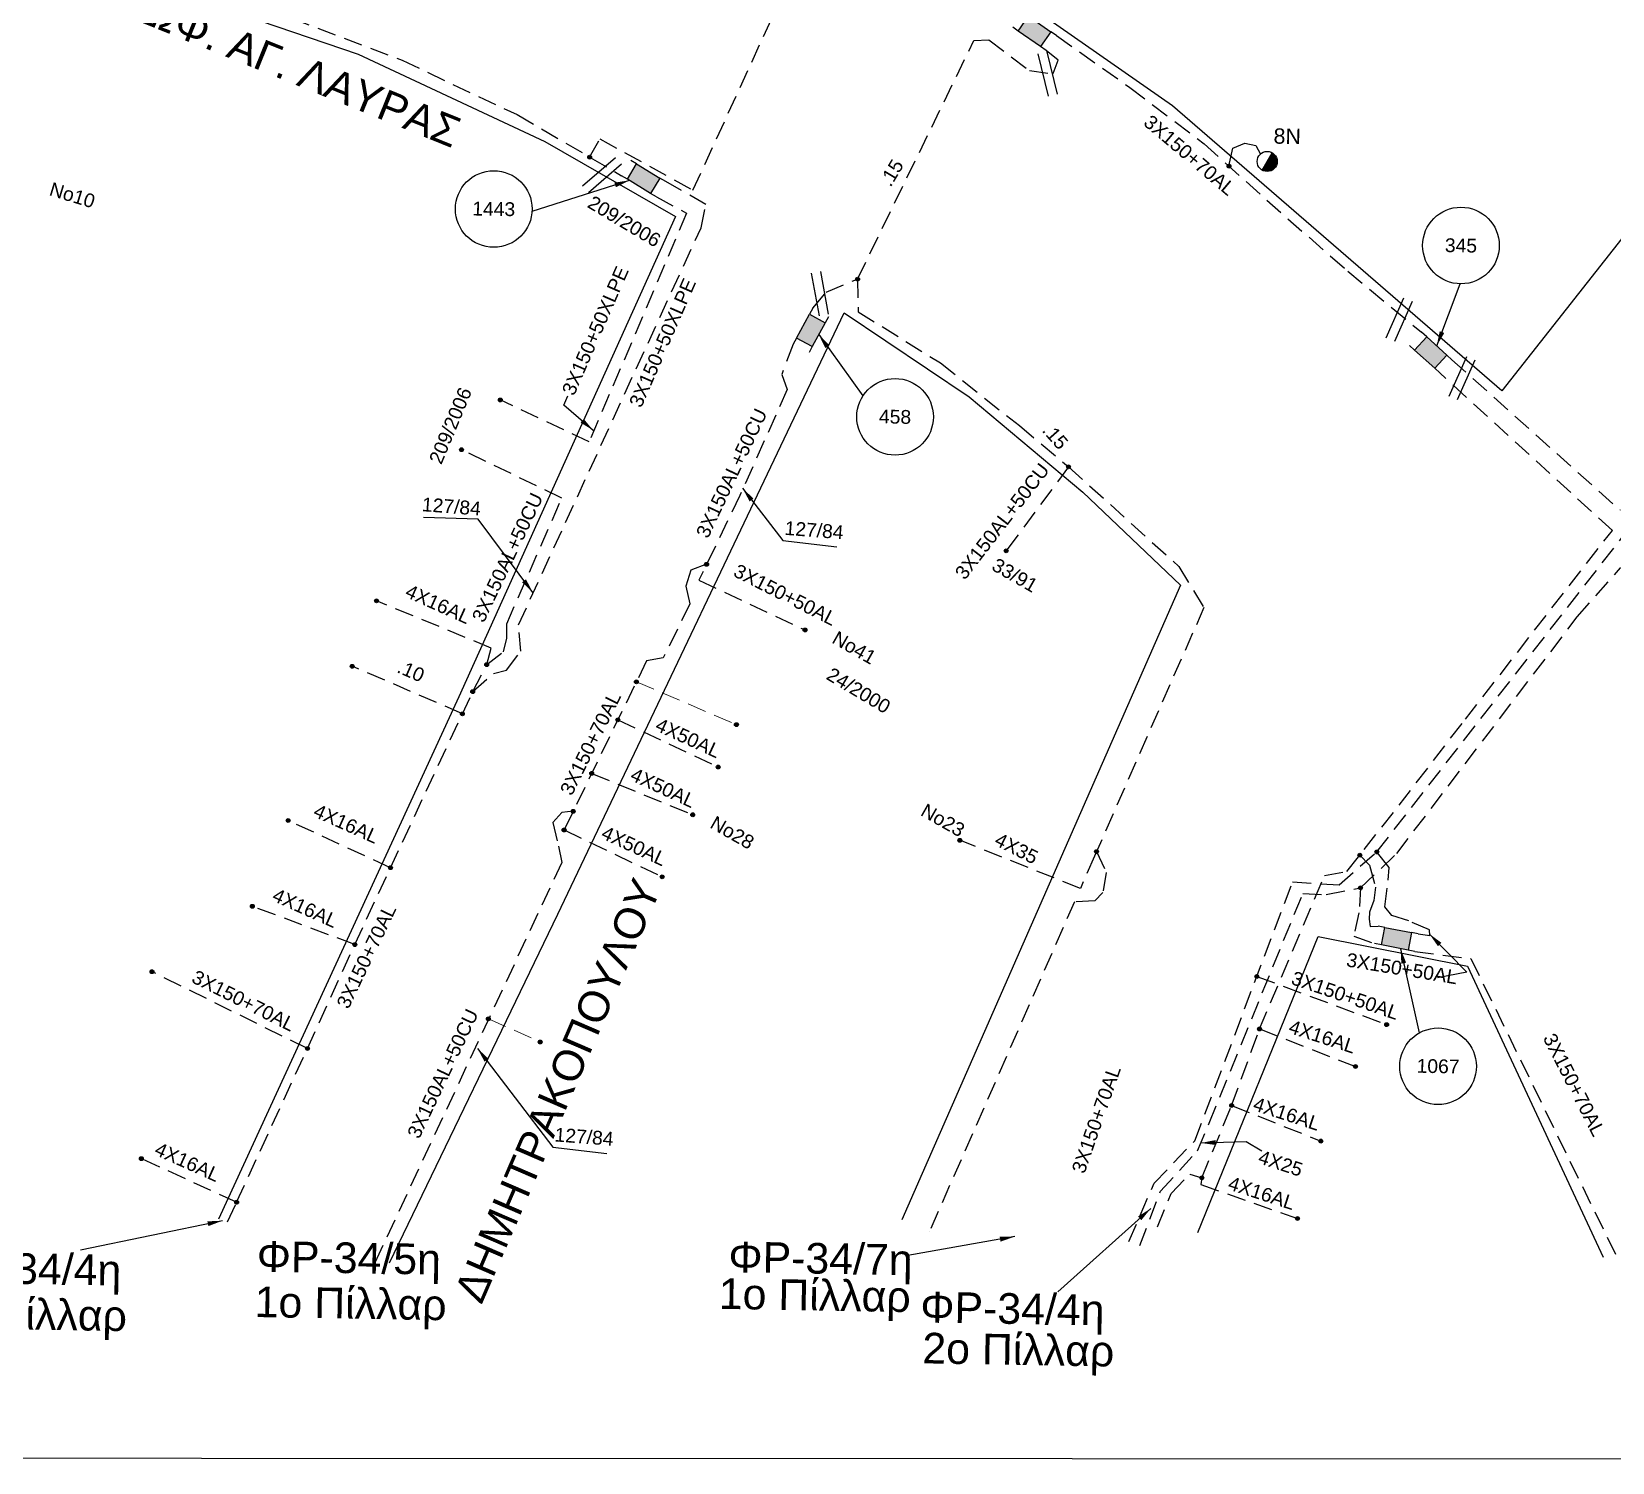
# Model space of a CAD drawing. Header units: millimetres. Extents: x 2875 to 4053, y 1200 to 1741.
# Drawn here: x 3165.8 to 3272.6, y 1200.5 to 1297.2 of the extents above; entities that cross this region are included whole.
import ezdxf

# ---------------------------------------------------------------- set-up
doc = ezdxf.new("R2010")
doc.units = ezdxf.units.MM
doc.linetypes.add('DASHED', pattern=[19.05, 12.7, -6.35])
for name, color, linetype in [('Link Box 4 Διευθύνσεων', 7, 'Continuous'), ('Γυμνά εναέρια ΧΤ (3Φ)   4x35AL', 7, 'Continuous'), ('Εναέρια παροχή ΧΤ 4x25', 7, 'SYN_LINE'), ('Επιγραφές - Σχήματα', 7, 'Continuous'), ('Καλώδια ΧΤ   3x150+50AL', 7, 'DASHED'), ('Καλώδια ΧΤ   3x150+50AL XLPE', 7, 'DASHED'), ('Καλώδια ΧΤ   3x150+70AL', 7, 'DASHED'), ('Καλώδια ΧΤ   3x150AL+50CU', 7, 'DASHED'), ('ΠΙΝΑΚΙΔΑ', 7, 'Continuous'), ('Στύλος ΦΜ', 7, 'Continuous'), ('Στύλος ΦΜ @ 1', 7, 'Continuous'), ('Συνδέσεις', 7, 'Continuous'), ('Τομή', 7, 'Continuous'), ('Υπόβαθρο ΔΕΗ', 7, 'Continuous'), ('Υπόγεια Καλώδια Δικτύου ΧΤ   .10', 7, 'DASHED'), ('Υπόγεια Καλώδια Δικτύου ΧΤ   .15', 7, 'DASHED'), ('Υπόγεια καλώδια Δικτύου ΧΤ και Παρ. ΧΤ - 3X150+70 AL', 7, 'DASHED'), ('Υπόγεια καλώδια Παροχών ΧΤ   .10 -', 7, 'DASHED'), ('Υπόγεια καλώδια Παροχών ΧΤ   4x16AL', 7, 'DASHED'), ('Υπόγεια καλώδια Παροχών ΧΤ   4x50AL', 7, 'DASHED')]:
    doc.layers.add(name, color=color, linetype=linetype)
doc.layers.add('Άγνωστα', color=7, linetype='Continuous', lineweight=5)
doc.styles.get("Standard").update_dxf_attribs({"font": 'ARIAL.TTF'})
doc.linetypes.add('SYN_LINE', pattern='A,0.5,-0.0001,["/\\/\\/\\/",Standard,S=0.1,R=0,X=0,Y=-0.05],-0.25', length=0.7501)
doc.dimstyles.new('ISO-25', dxfattribs={"dimtxt": 2.5, "dimasz": 1, "dimexe": 1.25, "dimexo": 0.625, "dimtad": 1, "dimtxsty": 'Standard', "dimcen": 2.5, "dimadec": 0, "dimazin": 0, "dimtfac": 1, "dimtmove": 0, "dimatfit": 3, "dimfxl": 1.25, "dimarcsym": 0})

# ---------------------------------------------------------------- blocks, each defined once
blk = doc.blocks.new('LINK BOX 4 ΑΝΑΧΩΡΗΣΕΩΝ')
at = {"layer": 'Link Box 4 Διευθύνσεων', "ltscale": 40}
blk.add_hatch(color=256, dxfattribs=at).paths.add_polyline_path([(-3.54, 0), (-3.54, -4.67), (3.54, -4.67), (3.54, 0)])
for p, q in [((-3.54, 0), (-5.33, 0)), ((5.33, 0), (3.54, 0)), ((-3.54, -4.67), (-5.33, -4.67)), ((5.33, -4.67), (3.54, -4.67))]:
    blk.add_line(p, q, dxfattribs=at)
blk.add_lwpolyline([(-3.54, -4.67), (-3.54, 0), (3.54, 0), (3.54, -4.67)], close=True, dxfattribs=at)
blk = doc.blocks.new('_ΣΥΝΔΕΣΗ')
at = {"layer": 'Συνδέσεις', "linetype": 'SYN_LINE', "ltscale": 40}
blk.add_hatch(color=256, dxfattribs=at).paths.add_polyline_path([(0.5, -0.01, 1), (-0.5, -0.01, 1)])
at = {"layer": 'Συνδέσεις'}
blk.add_circle((0, -0.01), 0.5, dxfattribs=at)
blk = doc.blocks.new('ΤΟΜΗ')
at = {"layer": 'Τομή', "ltscale": 40}
for p, q in [((-5.68, 0), (5.68, 0)), ((5.68, -2.33), (-5.68, -2.33))]:
    blk.add_line(p, q, dxfattribs=at)
blk = doc.blocks.new('ΥΠΑΡΧΩΝ ΤΣΙΜΕΝΤΕΝΙΟΣ ΣΤΥΛΟΣ')
at = {"layer": 'Στύλος ΦΜ'}
blk.add_hatch(color=256, dxfattribs=at).paths.add_polyline_path([(-1.29, -2.28, 0.574793), (2.62, 0, 0.268822), (1.3, 2.27)])
blk.add_line((-1.29, -2.28), (1.3, 2.27), dxfattribs=at)
blk.add_circle((0, 0), 2.62, dxfattribs=at)
at = {"layer": 'Στύλος ΦΜ', "flags": 4}
for tag, p in [('ΑΡΙΘΜΟΣ', (-4.68, 8.05)), ('ΤΥΠΟΣ', (-4.91, 3.03))]:
    blk.add_attdef(tag, p, '', height=4, dxfattribs=at)

msp = doc.modelspace()

# ---------------------------------------------------------------- linework, layer by layer
at = {"layer": 'Άγνωστα', "color": 2, "linetype": 'DASHED', "ltscale": 0.1}
msp.add_lwpolyline([(3261.783, 1274.983), (3273.143, 1264.831), (3273.571, 1264.735), (3274.235, 1265.115), (3274.984, 1266.257), (3275.783, 1267.15), (3276.282, 1267.195), (3276.437, 1267.007)], dxfattribs=at)
at = {"layer": 'Άγνωστα', "color": 173, "linetype": 'DASHED', "ltscale": 0.1}
for points in [[(3206.671, 1253.213), (3213.431, 1250.324)], [(3196.664, 1230.44), (3200.171, 1228.874)]]:
    msp.add_lwpolyline(points, dxfattribs=at)
at = {"layer": 'Γυμνά εναέρια ΧΤ (3Φ)   4x35AL', "color": 62, "linetype": 'DASHED', "ltscale": 0.1}
msp.add_lwpolyline([(3237.636, 1241.43), (3236.676, 1239.248), (3228.531, 1242.502)], dxfattribs=at)
at = {"layer": 'Επιγραφές - Σχήματα'}
for centre in [(3197.029, 1285.167), (3262.401, 1282.698), (3224.153, 1271.121), (3260.853, 1227.229)]:
    msp.add_circle(centre, 2.59, dxfattribs=at)
at = {"layer": 'Καλώδια ΧΤ   3x150+50AL', "color": 62, "ltscale": 0.1}
for points in [[(3203.509, 1288.675), (3204.207, 1289.899), (3210.496, 1286.443), (3217.927, 1302.635), (3211.877, 1306.742), (3215.289, 1311.422)], [(3241.886, 1216.371), (3242.817, 1218.628), (3244.081, 1219.946), (3244.081, 1219.946), (3244.081, 1219.946), (3244.885, 1219.693), (3246.898, 1224.579), (3248.788, 1229.753), (3253.176, 1240.113), (3254.691, 1240.388), (3258.215, 1244.866), (3262.7, 1250.688), (3272.633, 1263.448), (3260.969, 1274.089)], [(3255.567, 1241.501), (3256.221, 1240.814), (3256.615, 1239.336), (3256.513, 1238.441), (3256.211, 1237.652), (3256.202, 1237.162), (3256.266, 1236.685), (3256.801, 1236.704)]]:
    msp.add_lwpolyline(points, dxfattribs=at)
at = {"layer": 'Καλώδια ΧΤ   3x150+50AL', "color": 27, "ltscale": 0.1}
for points in [[(3240.703, 1215.113), (3242.097, 1218.784), (3244.603, 1221.516), (3244.603, 1221.516), (3244.603, 1221.516), (3245.376, 1223.377), (3251.715, 1238.907), (3253.301, 1238.835), (3255.614, 1239.289), (3258.07, 1241.618), (3270.258, 1257.596), (3273.184, 1260.914), (3274.134, 1260.971), (3284.976, 1248.87), (3286.586, 1246.076), (3304.76, 1216.051)], [(3255.614, 1239.289), (3255.506, 1237.608), (3255.158, 1236.025), (3256.555, 1235.52)]]:
    msp.add_lwpolyline(points, dxfattribs=at)
at = {"layer": 'Καλώδια ΧΤ   3x150+50AL', "color": 173, "ltscale": 0.1}
msp.add_lwpolyline([(3210.892, 1260.075), (3218.071, 1256.72)], dxfattribs=at)
at = {"layer": 'Καλώδια ΧΤ   3x150+50AL', "color": 2, "ltscale": 0.1}
for points in [[(3259.51, 1236.172), (3260.306, 1236.058), (3260.276, 1236.445), (3258.87, 1237.057), (3257.735, 1237.411), (3257.249, 1238.008), (3257.482, 1239.804), (3257.552, 1240.655), (3256.712, 1241.72)], [(3248.608, 1233.3), (3257.377, 1230.049)]]:
    msp.add_lwpolyline(points, dxfattribs=at)
at = {"layer": 'Καλώδια ΧΤ   3x150+50AL XLPE', "color": 27, "linetype": 'DASHED', "ltscale": 0.1}
msp.add_lwpolyline([(3195.608, 1252.549), (3197.002, 1253.782), (3197.897, 1253.99), (3198.867, 1255.282), (3198.702, 1257.067), (3211.041, 1283.899), (3211.374, 1285.461), (3208.651, 1287.02)], dxfattribs=at)
at = {"layer": 'Καλώδια ΧΤ   3x150+50AL XLPE', "color": 27, "ltscale": 0.1}
msp.add_lwpolyline([(3208.025, 1285.986), (3210.06, 1284.889), (3203.486, 1269.442), (3197.471, 1272.264)], dxfattribs=at)
at = {"layer": 'Καλώδια ΧΤ   3x150+70AL', "color": 27, "ltscale": 0.1}
msp.add_lwpolyline([(3259.276, 1234.985), (3263.072, 1234.503), (3272.936, 1214.338)], dxfattribs=at)
at = {"layer": 'Καλώδια ΧΤ   3x150+70AL', "color": 27, "linetype": 'DASHED', "ltscale": 0.1}
msp.add_lwpolyline([(3184.438, 1228.432), (3173.928, 1233.623)], dxfattribs=at)
at = {"layer": 'Καλώδια ΧΤ   3x150AL+50CU', "color": 173, "ltscale": 0.1}
for points in [[(3217.274, 1276.039), (3216.489, 1273.984), (3216.87, 1272.966), (3213.667, 1265.811), (3210.892, 1260.075)], [(3202.4, 1244.461), (3201.641, 1244.382), (3201.019, 1243.701), (3201.398, 1242.099), (3201.624, 1240.997), (3188.988, 1213.942)]]:
    msp.add_lwpolyline(points, dxfattribs=at)
at = {"layer": 'Καλώδια ΧΤ   3x150AL+50CU', "color": 27, "ltscale": 0.1}
msp.add_lwpolyline([(3195.608, 1252.549), (3196.555, 1254.378), (3197.682, 1255.249), (3197.919, 1256.162), (3197.904, 1257.142), (3201.635, 1265.63), (3194.849, 1268.902)], dxfattribs=at)
at = {"layer": 'Καλώδια ΧΤ   3x150AL+50CU', "color": 62, "ltscale": 0.1}
msp.add_lwpolyline([(3235.877, 1267.746), (3231.666, 1262.063)], dxfattribs=at)
at = {"layer": 'ΠΙΝΑΚΙΔΑ'}
msp.add_lwpolyline([(2883.045, 1200.853), (3942.226, 1200.46), (3942.226, 1741.119), (2883.045, 1741.119)], close=True, dxfattribs=at)
at = {"layer": 'Υπόβαθρο ΔΕΗ'}
for points in [[(3298.1, 1314.704), (3265.161, 1272.878), (3242.909, 1292.132), (3232.852, 1299.137), (3232.917, 1301.88), (3259.411, 1341.712), (3278.162, 1328.564), (3294.203, 1317.307), (3298.1, 1314.704)], [(3160.166, 1304.121), (3174.691, 1300.142), (3187.866, 1295.631), (3200.493, 1289.722), (3209.303, 1284.66), (3194.665, 1252.194), (3178.435, 1216.894)], [(3189.974, 1213.942), (3201.357, 1237.507), (3220.719, 1278.139)], [(3220.719, 1278.139), (3229.172, 1272.479), (3236.842, 1266.035), (3243.449, 1259.739), (3234.168, 1238.613), (3224.604, 1216.846)], [(3244.609, 1215.997), (3252.747, 1235.999), (3262.85, 1233.985), (3272.021, 1214.329)]]:
    msp.add_lwpolyline(points, dxfattribs=at)
at = {"layer": 'Υπόγεια Καλώδια Δικτύου ΧΤ   .10', "color": 2, "ltscale": 0.1}
msp.add_lwpolyline([(3239.956, 1215.399), (3241.666, 1219.323), (3244.418, 1222.2), (3244.418, 1222.2), (3251.017, 1239.684), (3254.158, 1239.497), (3256.712, 1241.72), (3290.93, 1285.586), (3292.436, 1284.263)], dxfattribs=at)
at = {"layer": 'Υπόγεια Καλώδια Δικτύου ΧΤ   .15', "color": 62, "ltscale": 0.1}
for points in [[(3218.59, 1278.466), (3219.502, 1279.546), (3221.62, 1280.43), (3229.479, 1296.552), (3230.492, 1296.61), (3233.229, 1294.522), (3234.83, 1294.313), (3235.174, 1295.218), (3234.373, 1295.888)], [(3221.62, 1280.43), (3221.658, 1278.224), (3227.218, 1274.76), (3232.557, 1270.524), (3235.877, 1267.746), (3243.323, 1261.014), (3245.028, 1258.234), (3245.028, 1258.234), (3237.636, 1241.43)]]:
    msp.add_lwpolyline(points, dxfattribs=at)
at = {"layer": 'Υπόγεια καλώδια Δικτύου ΧΤ και Παρ. ΧΤ - 3X150+70 AL', "color": 62, "ltscale": 0.1}
for points in [[(3159.547, 1305.512), (3166.433, 1303.6), (3179.795, 1299.429), (3190.829, 1295.217), (3198.611, 1291.543), (3205.663, 1287.414)], [(3237.772, 1241.739), (3238.419, 1240.334), (3238.203, 1238.963), (3237.657, 1238.404), (3236.281, 1238.349), (3226.47, 1216.046), (3226.47, 1216.046), (3226.47, 1216.046)]]:
    msp.add_lwpolyline(points, dxfattribs=at)
at = {"layer": 'Υπόγεια καλώδια Δικτύου ΧΤ και Παρ. ΧΤ - 3X150+70 AL', "color": 5, "ltscale": 0.1}
for points in [[(3235.061, 1296.882), (3240.016, 1293.386), (3245.055, 1289.568), (3249.269, 1285.765), (3254.747, 1280.959), (3259.741, 1276.841)], [(3246.722, 1288.063), (3246.982, 1289.274), (3247.788, 1289.611), (3248.547, 1289.462), (3248.844, 1288.878)]]:
    msp.add_lwpolyline(points, dxfattribs=at)
at = {"layer": 'Υπόγεια καλώδια Δικτύου ΧΤ και Παρ. ΧΤ - 3X150+70 AL', "color": 173, "ltscale": 0.1}
msp.add_lwpolyline([(3211.414, 1261.154), (3210.36, 1260.756), (3210.016, 1259.677), (3210.285, 1258.48), (3208.486, 1254.823), (3207.361, 1254.625), (3201.784, 1243.2)], dxfattribs=at)
at = {"layer": 'Υπόγεια καλώδια Δικτύου ΧΤ και Παρ. ΧΤ - 3X150+70 AL', "color": 27, "ltscale": 0.1}
msp.add_lwpolyline([(3179.044, 1216.713), (3179.649, 1218.04), (3184.438, 1228.432), (3187.637, 1235.455), (3190.051, 1240.651), (3195.608, 1252.549)], dxfattribs=at)
at = {"layer": 'Υπόγεια καλώδια Παροχών ΧΤ   .10 -', "color": 27, "ltscale": 0.1}
msp.add_lwpolyline([(3194.91, 1251.055), (3187.456, 1254.267)], dxfattribs=at)
at = {"layer": 'Υπόγεια καλώδια Παροχών ΧΤ   4x16AL', "color": 27, "ltscale": 0.1}
for points in [[(3196.555, 1254.378), (3196.856, 1255.493), (3189.106, 1258.686)], [(3190.051, 1240.651), (3183.132, 1243.839)], [(3187.637, 1235.455), (3180.714, 1238.044)], [(3179.649, 1218.04), (3173.21, 1220.991)]]:
    msp.add_lwpolyline(points, dxfattribs=at)
at = {"layer": 'Υπόγεια καλώδια Παροχών ΧΤ   4x16AL', "color": 62, "ltscale": 0.1}
for points in [[(3248.788, 1229.753), (3255.273, 1227.213)], [(3246.898, 1224.579), (3252.93, 1222.176)], [(3244.885, 1219.693), (3244.814, 1219.244), (3251.355, 1216.941)]]:
    msp.add_lwpolyline(points, dxfattribs=at)
at = {"layer": 'Υπόγεια καλώδια Παροχών ΧΤ   4x50AL', "color": 173, "ltscale": 0.1}
for points in [[(3205.417, 1250.644), (3212.201, 1247.456)], [(3203.651, 1247.026), (3210.476, 1244.231)], [(3201.784, 1243.2), (3208.409, 1240.035)]]:
    msp.add_lwpolyline(points, dxfattribs=at)

# ---------------------------------------------------------------- block references
at = {"layer": 'Link Box 4 Διευθύνσεων'}
for p, xscale, yscale, zscale, rotation in [((3233.927, 1297.668), 0.259041510369928, 0.259041510369928, 0.259041510369928, 325.2972505991353), ((3207.469, 1287.734), 0.2590415103700363, 0.2590415103700363, 0.2590415103700363, 328.8478216693742), ((3217.932, 1277.252), 0.2590415103701196, 0.2590415103701196, 0.2590415103701196, 61.53632497381003), ((3260.762, 1275.912), 0.2590415103700139, 0.2590415103700139, 0.2590415103700139, 317.682799949778), ((3258.155, 1236.438), 0.2590415103699055, 0.2590415103699055, 0.2590415103699055, 348.8849020248384)]:
    msp.add_blockref('LINK BOX 4 ΑΝΑΧΩΡΗΣΕΩΝ', p, dxfattribs=dict(at, xscale=xscale, yscale=yscale, zscale=zscale, rotation=rotation))
at = {"layer": 'Στύλος ΦΜ @ 1', "ltscale": 40}
ref = msp.add_blockref('ΥΠΑΡΧΩΝ ΤΣΙΜΕΝΤΕΝΙΟΣ ΣΤΥΛΟΣ', (3249.304, 1288.38), dxfattribs=dict(at, xscale=0.2590415103700448, yscale=0.2590415103700448, zscale=0.2590415103700448, rotation=359.0199368875902))
ref.add_attrib('ΤΥΠΟΣ', '8N', (3249.726, 1289.586), dxfattribs={"layer": 'Στύλος ΦΜ', "height": 1.0362, "rotation": 359.01994, "flags": 4})
at = {"layer": 'Συνδέσεις', "xscale": 0.2590415103700448, "yscale": 0.2590415103700448, "zscale": 0.2590415103700448, "rotation": 359.0199368875902}
for p in [(3203.509, 1288.675), (3246.722, 1288.063), (3221.62, 1280.43), (3197.471, 1272.264), (3194.849, 1268.902), (3235.877, 1267.746), (3231.666, 1262.063), (3211.414, 1261.154), (3189.106, 1258.686), (3218.071, 1256.72), (3187.456, 1254.267), (3196.555, 1254.378), (3206.671, 1253.213), (3195.609, 1252.552), (3194.91, 1251.055), (3205.417, 1250.644), (3213.431, 1250.324), (3203.651, 1247.026), (3212.201, 1247.456), (3183.132, 1243.839), (3202.4, 1244.461), (3210.476, 1244.231), (3201.784, 1243.2), (3228.531, 1242.502), (3237.772, 1241.739), (3255.567, 1241.501), (3256.712, 1241.72), (3190.051, 1240.651), (3208.409, 1240.035), (3255.614, 1239.289), (3180.714, 1238.044), (3187.637, 1235.455), (3173.928, 1233.623), (3248.608, 1233.3), (3196.664, 1230.44), (3248.788, 1229.753), (3257.377, 1230.049), (3200.171, 1228.874), (3184.438, 1228.432), (3255.273, 1227.213), (3246.898, 1224.579), (3252.93, 1222.176), (3173.21, 1220.991), (3244.885, 1219.693), (3179.649, 1218.04), (3251.355, 1216.941)]:
    msp.add_blockref('_ΣΥΝΔΕΣΗ', p, dxfattribs=at)
at = {"layer": 'Τομή'}
for p, xscale, yscale, zscale, rotation in [((3234.166, 1294.214), 0.2590415103700032, 0.2590415103700032, 0.2590415103700032, 103.6559279555995), ((3204.146, 1287.69), 0.2590415103700561, 0.2590415103700561, 0.2590415103700561, 40.97701657330871), ((3218.781, 1279.385), 0.25904151037003, 0.25904151037003, 0.25904151037003, 100.4975629064538), ((3257.951, 1277.808), 0.2590415103700035, 0.2590415103700035, 0.2590415103700035, 66.05154517663921), ((3262.198, 1273.862), 0.2590415103700035, 0.2590415103700035, 0.2590415103700035, 66.05154517663921)]:
    msp.add_blockref('ΤΟΜΗ', p, dxfattribs=dict(at, xscale=xscale, yscale=yscale, zscale=zscale, rotation=rotation))

# ---------------------------------------------------------------- texts
at = {"layer": 'Γυμνά εναέρια ΧΤ (3Φ)   4x35AL', "color": 7, "insert": (3231.221, 1243.064), "char_height": 0.9325, "width": 87.23055, "attachment_point": 1, "rotation": 333.04666}
msp.add_mtext('4X35', dxfattribs=at)
at = {"layer": 'Εναέρια παροχή ΧΤ 4x25', "color": 7, "insert": (3248.914, 1221.591), "char_height": 0.9325, "width": 87.23055, "attachment_point": 1, "rotation": 341.83667}
msp.add_mtext('4X25', dxfattribs=at)
at = {"layer": 'Επιγραφές - Σχήματα', "attachment_point": 1}
for s, insert, char_height, width, rotation in [('ΛΕΩΦ. ΑΓ. ΛΑΥΡΑΣ', (3170.409, 1301.139), 2.07233, 29.73851, 337.98092), ('ΔΗΜΗΤΡΑΚΟΠΟΥΛΟΥ', (3194.301, 1211.902), 2.07233, 23.11473, 66.63748), ('ΦΡ-34/5η', (3181.034, 1215.428), 2.0723, 8.8687, 359.01994), ('ΦΡ-34/7η', (3212.911, 1215.391), 2.0723, 8.8687, 359.01994), ('ΦΡ-34/4η', (3159.43, 1214.693), 2.0723, 8.8687, 359.01994), ('1ο Πίλλαρ', (3212.262, 1212.911), 2.0723, 14.38929, 359.01994), ('2ο Πίλλαρ', (3159.288, 1211.621), 2.0723, 14.38929, 359.01994), ('1ο Πίλλαρ', (3180.892, 1212.357), 2.0723, 14.38929, 359.01994), ('ΦΡ-34/4η', (3225.881, 1212), 2.0723, 8.8687, 359.01994), ('2ο Πίλλαρ', (3226.018, 1209.228), 2.0723, 14.38929, 359.01994)]:
    msp.add_mtext(s, dxfattribs=dict(at, insert=insert, char_height=char_height, width=width, rotation=rotation))
at = {"layer": 'Επιγραφές - Σχήματα', "color": 7, "char_height": 0.9325}
for s, insert, width, attachment_point, rotation in [('No10', (3167.195, 1287.002), 87.23055, 1, 343.07057), ('1443', (3197.029, 1285.167), 0.64898, 5, 359.01994), ('209/2006', (3203.766, 1286.128), 87.23055, 1, 329.12502), ('345', (3262.401, 1282.698), 0.64898, 5, 359.01994), ('209/2006', (3192.622, 1268.205), 87.23055, 1, 67.32789), ('458', (3224.153, 1271.121), 0.64898, 5, 359.01994), ('127/84', (3192.22, 1265.678), 87.23055, 1, 355.6683), ('127/84', (3216.733, 1264.079), 87.23055, 1, 355.6683), ('33/91', (3231.068, 1261.633), 87.23055, 1, 330.31007), ('No41', (3220.277, 1256.697), 87.23055, 1, 330.31007), ('24/2000', (3219.91, 1254.239), 87.23055, 1, 329.12502), ('No23', (3226.269, 1245.037), 87.23055, 1, 330.31007), ('No28', (3212.035, 1244.2), 87.23055, 1, 330.31007), ('1067', (3260.853, 1227.229), 0.64898, 5, 359.01994), ('127/84', (3201.188, 1223.084), 87.23055, 1, 355.6683)]:
    msp.add_mtext(s, dxfattribs=dict(at, insert=insert, width=width, attachment_point=attachment_point, rotation=rotation))
at = {"layer": 'Καλώδια ΧΤ   3x150+50AL', "color": 7, "char_height": 0.9325, "width": 87.23055, "attachment_point": 1}
for insert, rotation in [((3213.574, 1261.227), 333.04666), ((3254.754, 1234.909), 350.71826), ((3251.158, 1233.691), 341.03524)]:
    msp.add_mtext('3X150+50AL', dxfattribs=dict(at, insert=insert, rotation=rotation))
at = {"layer": 'Καλώδια ΧΤ   3x150+50AL XLPE', "color": 7, "char_height": 0.93255, "width": 87.23055, "attachment_point": 1, "rotation": 66.39786}
for insert in [(3201.599, 1272.867), (3206.141, 1272.051)]:
    msp.add_mtext('3X150+50XLPE', dxfattribs=dict(at, insert=insert))
at = {"layer": 'Καλώδια ΧΤ   3x150+70AL', "color": 7, "char_height": 0.9325, "width": 87.23055, "attachment_point": 1}
for insert, rotation in [((3176.95, 1233.777), 333.38392), ((3268.75, 1229.567), 296.99178)]:
    msp.add_mtext('3X150+70AL', dxfattribs=dict(at, insert=insert, rotation=rotation))
at = {"layer": 'Καλώδια ΧΤ   3x150AL+50CU', "color": 7, "char_height": 0.93255, "width": 87.23055, "attachment_point": 1}
for insert, rotation in [((3210.661, 1263.244), 64.67397), ((3228.128, 1260.614), 52.30461), ((3195.511, 1257.549), 64.67397), ((3191.142, 1222.665), 64.67397)]:
    msp.add_mtext('3X150AL+50CU', dxfattribs=dict(at, insert=insert, rotation=rotation))
at = {"layer": 'Υπόγεια Καλώδια Δικτύου ΧΤ   .15', "color": 7, "char_height": 0.9325, "width": 87.23055, "attachment_point": 1}
for insert, rotation in [((3223.05, 1287.074), 59.12741), ((3234.736, 1270.794), 311.53057)]:
    msp.add_mtext('.15', dxfattribs=dict(at, insert=insert, rotation=rotation))
at = {"layer": 'Υπόγεια καλώδια Δικτύου ΧΤ και Παρ. ΧΤ - 3X150+70 AL', "color": 7, "char_height": 0.9325, "width": 87.23055, "attachment_point": 1}
for insert, rotation in [((3241.478, 1291.605), 319.74572), ((3201.467, 1245.872), 63.63206), ((3186.365, 1231.446), 64.45257), ((3236.066, 1220.221), 70.82447)]:
    msp.add_mtext('3X150+70AL', dxfattribs=dict(at, insert=insert, rotation=rotation))
at = {"layer": 'Υπόγεια καλώδια Παροχών ΧΤ   .10 -', "color": 7, "insert": (3190.791, 1254.732), "char_height": 0.9325, "width": 87.23055, "attachment_point": 1, "rotation": 336.65891}
msp.add_mtext('.10', dxfattribs=at)
at = {"layer": 'Υπόγεια καλώδια Παροχών ΧΤ   4x16AL', "color": 7, "char_height": 0.9325, "width": 87.23055, "attachment_point": 1}
for insert, rotation in [((3191.35, 1259.843), 335.78711), ((3185.146, 1245), 335.78711), ((3182.366, 1239.306), 335.78711), ((3250.975, 1230.396), 342.00408), ((3248.565, 1225.178), 342.00408), ((3174.41, 1222.139), 335.78711), ((3246.873, 1219.82), 342.00408)]:
    msp.add_mtext('4X16AL', dxfattribs=dict(at, insert=insert, rotation=rotation))
at = {"layer": 'Υπόγεια καλώδια Παροχών ΧΤ   4x50AL', "color": 7, "char_height": 0.9325, "width": 87.23055, "attachment_point": 1, "rotation": 335.22908}
for insert in [(3208.261, 1250.818), (3206.57, 1247.452), (3204.606, 1243.518)]:
    msp.add_mtext('4X50AL', dxfattribs=dict(at, insert=insert))

# ---------------------------------------------------------------- leaders
at = {"layer": 'Επιγραφές - Σχήματα'}
for points in [[(3206.188, 1287.096), (3199.613, 1284.994)], [(3260.762, 1275.912), (3262.356, 1280.108)], [(3218.995, 1276.676), (3221.98, 1272.532)], [(3203.76, 1270.204), (3201.766, 1271.914), (3202.03, 1272.55)], [(3213.844, 1266.292), (3216.569, 1262.764), (3220.228, 1262.33)], [(3199.674, 1259.244), (3195.973, 1264.202), (3192.289, 1264.31)], [(3258.317, 1235.174), (3259.582, 1229.486)], [(3195.929, 1228.44), (3201.024, 1221.769), (3204.683, 1221.335)], [(3244.824, 1222.045), (3247.88, 1222.145), (3248.933, 1221.519)]]:
    msp.add_leader(points, dimstyle='ISO-25', override={"dimasz": 1, "dimgap": 0.625, "dimtad": 0}, dxfattribs=at)
at = {"layer": 'Επιγραφές - Σχήματα', "annotation_type": 0, "has_hookline": 1, "hookline_direction": 0, "text_width": 2.911, "horizontal_direction": (0.999854, -0.017104, 0)}
msp.add_leader([(3260.261, 1236.176), (3262.806, 1233.579), (3260.824, 1233.214)], dimstyle='ISO-25', override={"dimasz": 1, "dimgap": 0.625, "dimtad": 0}, dxfattribs=at)
at = {"layer": 'Επιγραφές - Σχήματα', "ltscale": 40}
for points in [[(3241.432, 1217.618), (3235.148, 1211.993)], [(3178.688, 1216.791), (3169.104, 1214.81)], [(3232.238, 1215.716), (3225.025, 1214.439)]]:
    msp.add_leader(points, dimstyle='ISO-25', override={"dimasz": 1, "dimtad": 0}, dxfattribs=at)

doc.saveas('drawing.dxf')
